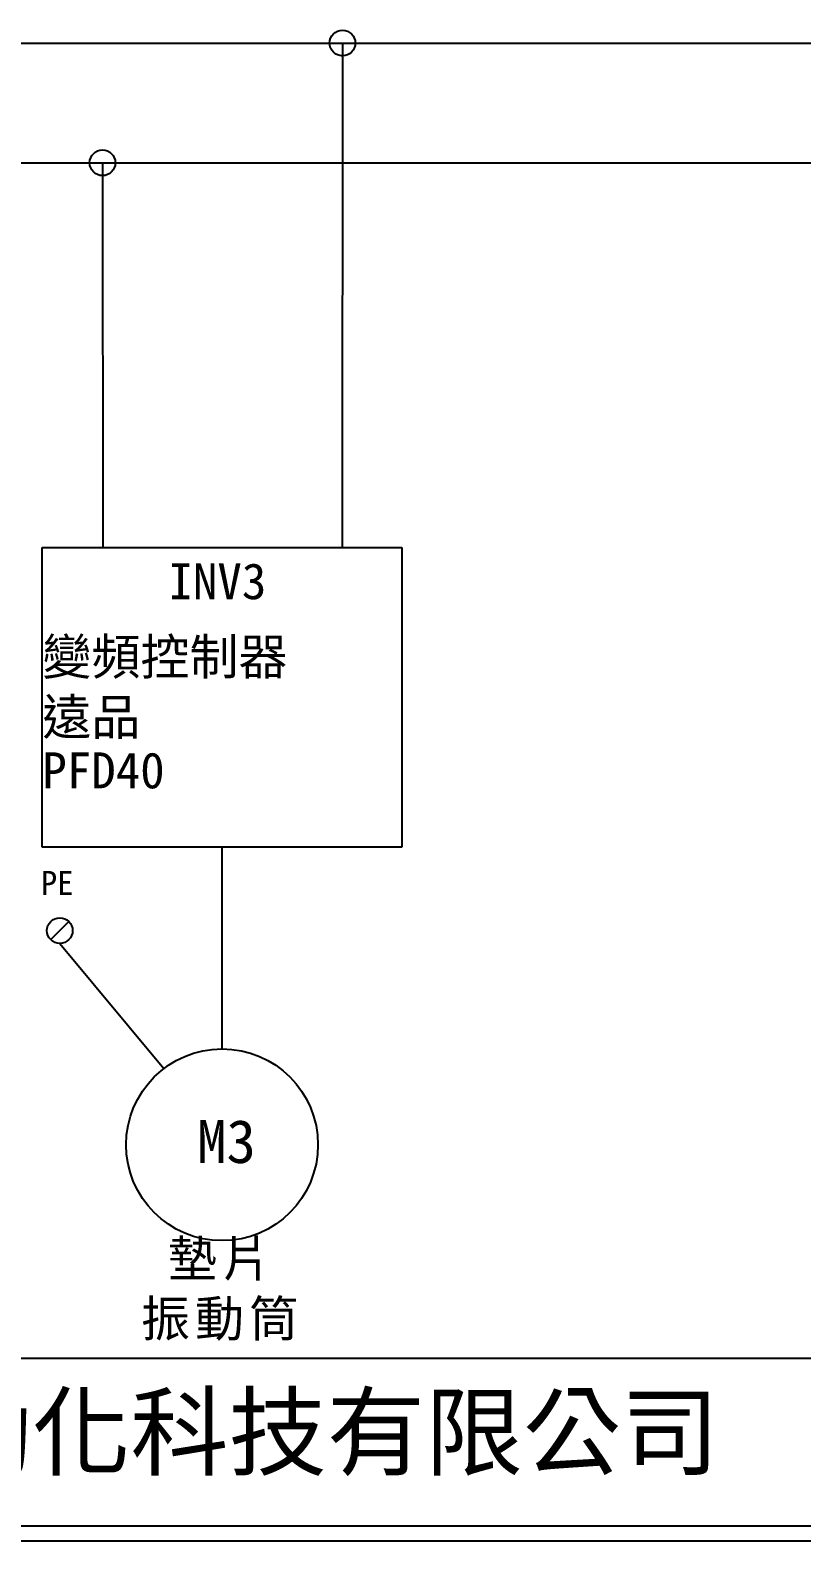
# Model space of a CAD drawing. Extents: x 10 to 297, y 3 to 207.
# Drawn here: x 81.2 to 145.5, y 3 to 129 of the extents above; entities that cross this region are included whole.
import ezdxf

# ---------------------------------------------------------------- set-up
doc = ezdxf.new("R2010")
doc.units = 0
doc.layers.get('0').update_dxf_attribs({"linetype": 'CONTINUOUS'})
doc.layers.add('圖框層', color=7, linetype='CONTINUOUS')
doc.layers.add('標尺寸層', color=3, linetype='CONTINUOUS')
doc.styles.add('STSL', font='kaiu.ttf')
doc.styles.add('標楷體', font='kaiu.ttf')

msp = doc.modelspace()

# ---------------------------------------------------------------- linework, layer by layer
at = {"color": 7}
for p, q in [((87.2, 117.96), (87.22, 85.87)), ((84.39, 54.67), (82.88, 53.16))]:
    msp.add_line(p, q, dxfattribs=at)
for centre, radius in [((107.2, 127.96), 1.07), ((87.19, 117.97), 1.07), ((83.63, 53.91), 1.07), ((97.16, 36.04), 8)]:
    msp.add_circle(centre, radius, dxfattribs=at)
at = {"layer": '圖框層', "color": 7}
for p, q in [((11.25, 18.25), (295.75, 18.25)), ((11.25, 4.25), (295.75, 4.25)), ((10, 3), (297, 3))]:
    msp.add_line(p, q, dxfattribs=at)
at = {"layer": '標尺寸層', "color": 7}
for p, q in [((15.29, 127.96), (217.6, 127.96)), ((107.2, 127.96), (107.19, 85.88)), ((107.19, 126.89), (107.19, 126.82)), ((15.29, 117.96), (197.6, 117.96)), ((87.19, 116.89), (87.19, 116.83)), ((82.17, 85.87), (107.16, 85.88)), ((82.17, 60.87), (82.17, 85.87)), ((107.16, 85.88), (112.16, 85.88)), ((112.16, 85.88), (112.16, 60.88)), ((112.16, 60.88), (82.17, 60.87)), ((97.16, 44.04), (97.16, 60.87)), ((83.63, 52.84), (92.31, 42.4))]:
    msp.add_line(p, q, dxfattribs=at)

# ---------------------------------------------------------------- texts
at = {"color": 7, "insert": (97.16, 28.04), "char_height": 3, "width": 27.9333, "attachment_point": 2, "style": '標楷體'}
msp.add_mtext('{\\T1.1;墊片\\P振動筒}', dxfattribs=at)
at = {"layer": '圖框層', "color": 7, "style": 'STSL'}
for s, height, p in [('INV3', 3, (92.69, 81.56)), ('變頻控制器', 3, (82.17, 75.26)), ('遠品', 3, (82.17, 70.23)), ('PFD40', 3, (82.17, 65.78)), ('PE', 2, (82.05, 56.89)), ('M3', 3.6, (95.08, 34.52)), ('泓陞自動化科技有限公司', 6, (48.6, 9.08))]:
    msp.add_text(s, height=height, dxfattribs=at).set_placement(p)

doc.saveas('drawing.dxf')
